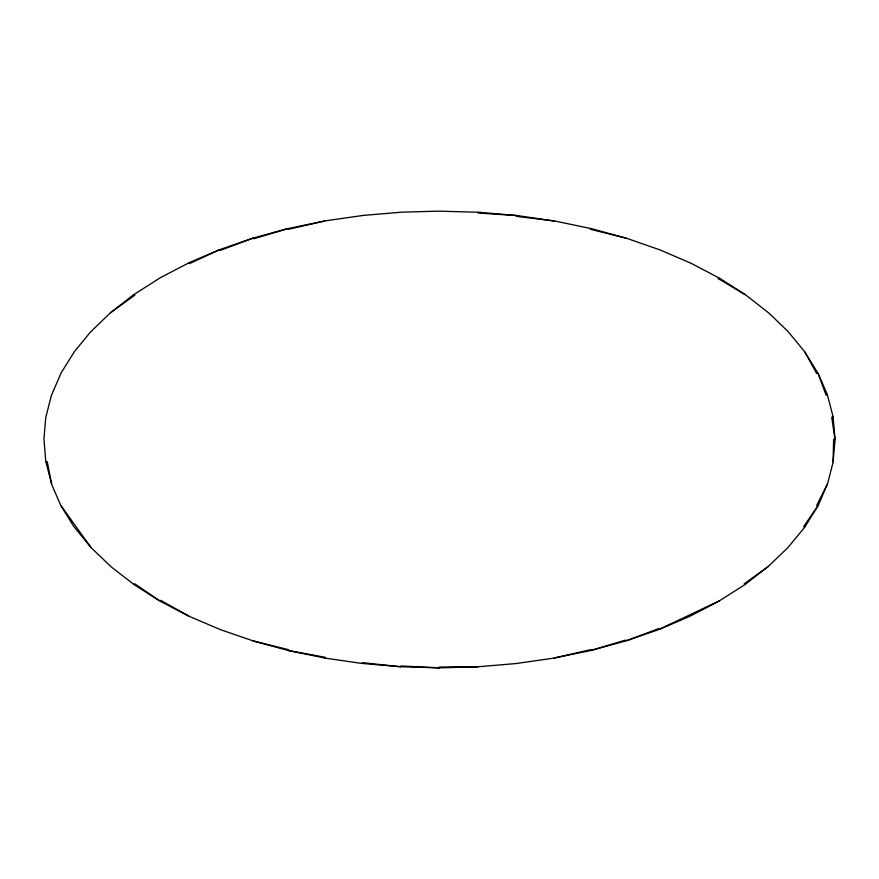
<?xml version="1.0" encoding="UTF-8"?>
<svg xmlns="http://www.w3.org/2000/svg" width="879" height="879" viewBox="0 0 879 879"><rect width="100%" height="100%" fill="white"/><g stroke="black" fill="none" stroke-linecap="round" stroke-linejoin="round"><path stroke-width="1.32" d="M827.403 484.043L818.283 505.293L816.646 505.557L827.622 483.549L833.061 462.398L833.622 439.5L835.05 438.984L833.061 416.602L827.271 394.44L818.283 373.707L804.593 351.622L787.925 331.394L768.883 313.056L745.831 295.025L718.187 278.599L719.835 278.39L745.227 294.641M554.308 220.992L516.391 216.333L516.654 215.542L515.786 215.421L479.165 212.278L478.264 212.257L478.132 213.048L517.555 215.619L555.187 221.112L591.699 228.716L626.749 238.341L660.008 249.911L691.125 263.293L719.165 278.039M833.105 461.882L835.05 440.016L831.721 417.195L833.105 417.118M110.644 312.638L133.168 295.025L134.839 295.146L110.117 313.056L90.229 332.306L74.407 351.622L61.244 372.707L51.378 395.451L45.763 417.635L43.95 438.984L45.763 461.365L47.279 461.805L51.729 484.56L60.717 505.293L91.075 547.606L111.117 566.812L134.311 584.777L159.165 600.61L160.813 600.401L189.26 616.366L220.497 629.672L253.833 641.143L288.96 650.68L325.538 658.184L361.445 663.381L362.609 662.667L400.736 666.743L438.599 667.864L477.374 666.82L515.786 663.579L553.462 658.184L590.325 649.724L591.699 650.284L625.936 640.879L658.459 628.694L660.008 629.089L689.74 616.366L718.561 601.346L744.689 584.777L767.883 566.812L787.925 547.606L804.593 527.378L817.975 505.788L803.626 526.576L804.9 526.884M324.692 658.008L325.087 657.25L288.147 650.46L288.675 649.724L253.064 640.879M590.853 228.54L590.325 229.276L625.936 238.121M133.773 294.641L160.439 277.654L189.26 262.634L218.992 249.911L252.24 238.341L287.301 228.716L325.538 220.816L363.214 215.421L401.626 212.18L438.599 211.136L478.264 212.257M768.356 566.362L744.161 583.854L745.227 584.359M719.165 600.961L658.503 629.672L626.749 640.659L625.288 640.176L590.04 650.68L554.308 658.008M133.773 584.359L134.839 583.854L160.439 601.346L188.589 616.014M324.692 220.992L288.675 229.276L288.147 228.54L253.712 238.824L253.064 238.121L220.541 250.306L219.772 249.636L189.468 263.601L188.589 262.986M827.403 394.957L826.051 395.111L817.975 373.212L816.646 373.443L804.9 352.116M478.264 666.743L439.5 667.04L439.5 667.842L400.868 665.952L400.736 666.743L362.346 663.458M90.691 547.145L73.715 526.411L61.025 505.788M51.597 484.043L45.895 461.882"/></g></svg>
